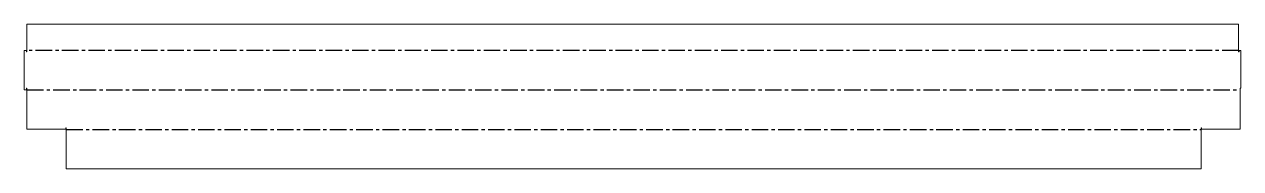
# Model space of a CAD drawing. Header units: millimetres. Extents: x -543 to 394, y 541 to 652.
import ezdxf

# ---------------------------------------------------------------- set-up
doc = ezdxf.new("R2010")
doc.units = ezdxf.units.MM
doc.linetypes.add('CENTERX2', pattern=[20.32, 12.7, -2.54, 2.54, -2.54])

msp = doc.modelspace()

# ---------------------------------------------------------------- linework, layer by layer
at = {"color": 7, "linetype": 'Continuous', "lineweight": 15}
for p, q in [((-541.14, 651.91), (-541.14, 630.55)), ((392.66, 651.91), (-541.14, 651.91)), ((392.66, 630.55), (392.66, 651.91)), ((-543.14, 631.65), (-543.14, 601.45)), ((-541.51, 631.65), (-543.14, 631.65)), ((-541.51, 630.55), (-541.51, 631.65)), ((-541.14, 630.55), (-541.51, 630.55)), ((393.03, 630.55), (392.66, 630.55)), ((393.03, 631.65), (393.03, 630.55)), ((394.29, 631.65), (393.03, 631.65)), ((394.29, 631.65), (394.29, 602.55)), ((-543.14, 601.45), (-541.51, 601.45)), ((-541.51, 602.55), (-541.14, 602.55)), ((-541.51, 601.45), (-541.51, 602.55)), ((-541.14, 602.55), (-541.14, 570.99)), ((393.92, 602.55), (394.29, 602.55)), ((393.92, 570.99), (393.92, 602.55)), ((-510.84, 572.09), (-511.21, 572.09)), ((-511.21, 572.09), (-511.21, 570.99)), ((-510.84, 540.53), (-510.84, 572.09)), ((364.09, 572.09), (363.72, 572.09)), ((363.72, 572.09), (363.72, 540.53)), ((364.09, 570.99), (364.09, 572.09)), ((-541.14, 570.99), (-511.21, 570.99)), ((364.09, 570.99), (393.92, 570.99)), ((363.72, 540.53), (-510.84, 540.53))]:
    msp.add_line(p, q, dxfattribs=at)
at = {"color": 7, "linetype": 'CENTERX2'}
for p, q in [((392.66, 631.78), (-541.14, 631.78)), ((-541.14, 601.32), (393.92, 601.32)), ((-510.84, 570.86), (363.72, 570.86))]:
    msp.add_line(p, q, dxfattribs=at)

doc.saveas('drawing.dxf')
